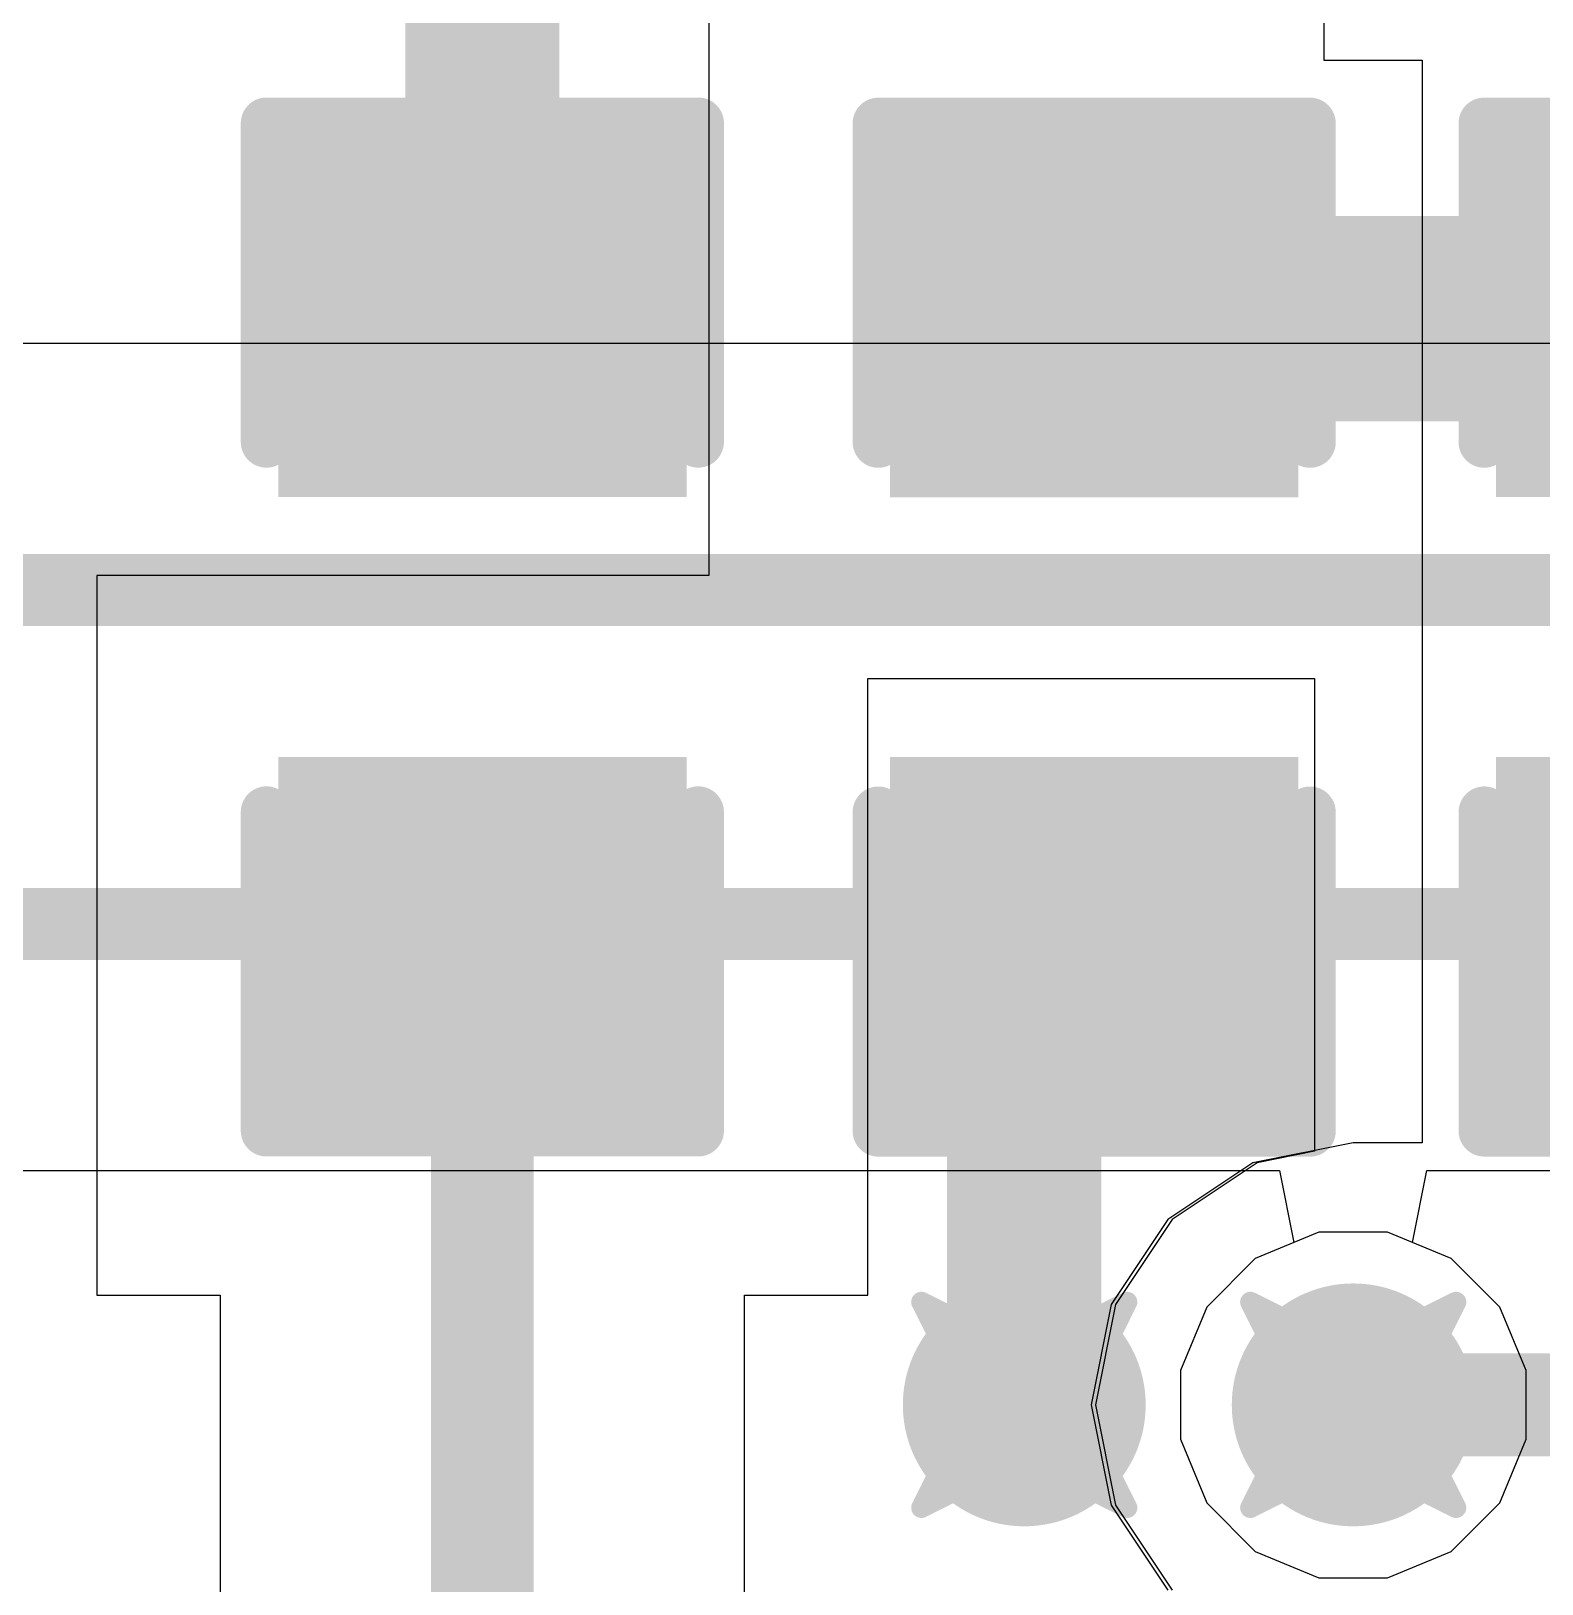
# Model space of a CAD drawing. Header units: inches. Extents: x -2 to 5376, y -4 to 5426.
# Drawn here: x 77.883 to 81.616, y 85.962 to 89.798 of the extents above; entities that cross this region are included whole.
import ezdxf

# ---------------------------------------------------------------- set-up
doc = ezdxf.new("R2010")
doc.units = ezdxf.units.IN
for name, color, linetype in [('Bottom Layer', 5, 'Continuous'), ('Drill Drawing', 1, 'Continuous'), ('Layer 1', 16, 'Continuous'), ('Layer 2', 76, 'Continuous'), ('Top Layer', 1, 'Continuous'), ('Top Overlay', 2, 'Continuous'), ('Top Paste', 8, 'Continuous'), ('Top Solder', 216, 'Continuous'), ('Via Holes', 16, 'Continuous')]:
    doc.layers.add(name, color=color, linetype=linetype)

# ---------------------------------------------------------------- blocks, each defined once
blk = doc.blocks.new('C___0603_117')
at = {"layer": 'Top Layer'}
for points in [[(-0.381, 0.4445), (-0.381, -0.4445), (-1.143, -0.4445), (-1.143, 0.4445)], [(1.143, 0.4445), (1.143, -0.4445), (0.381, -0.4445), (0.381, 0.4445)]]:
    blk.add_hatch(color=1, dxfattribs=at).paths.add_polyline_path(points)
at = {"layer": 'Top Paste'}
for points in [[(-0.381, 0.4445), (-0.381, -0.4445), (-1.143, -0.4445), (-1.143, 0.4445)], [(1.143, 0.4445), (1.143, -0.4445), (0.381, -0.4445), (0.381, 0.4445)]]:
    blk.add_hatch(color=8, dxfattribs=at).paths.add_polyline_path(points)
at = {"layer": 'Top Solder'}
for points in [[(-0.321, 0.5045), (-0.321, -0.5045), (-1.203, -0.5045), (-1.203, 0.5045)], [(1.203, 0.5045), (1.203, -0.5045), (0.321, -0.5045), (0.321, 0.5045)]]:
    blk.add_hatch(color=216, dxfattribs=at).paths.add_polyline_path(points)
at = {"layer": 'Top Overlay'}
for points in [[(-0.4572, 0.5334, 0.127, 0.127, 0), (-1.2446, 0.5334, 0.127, 0.127, 0)], [(-1.2446, -0.5334, 0.127, 0.127, 0), (-1.2446, 0.5334, 0.127, 0.127, 0)], [(1.2446, 0.5334, 0.127, 0.127, 0), (0.4572, 0.5334, 0.127, 0.127, 0)], [(1.2446, -0.5334, 0.127, 0.127, 0), (1.2446, 0.5334, 0.127, 0.127, 0)], [(-0.4572, -0.5334, 0.127, 0.127, 0), (-1.2446, -0.5334, 0.127, 0.127, 0)], [(1.2446, -0.5334, 0.127, 0.127, 0), (0.4572, -0.5334, 0.127, 0.127, 0)]]:
    blk.add_lwpolyline(points, format="xyseb", dxfattribs=at)
for points in [[(-1.2764, 0.5334, 0.0635, 0.0635, 1), (-1.2128, 0.5334, 0.0635, 0.0635, 1)], [(-1.2764, 0.5334, 0.0635, 0.0635, 1), (-1.2128, 0.5334, 0.0635, 0.0635, 1)], [(-0.4889, 0.5334, 0.0635, 0.0635, 1), (-0.4254, 0.5334, 0.0635, 0.0635, 1)], [(0.4254, 0.5334, 0.0635, 0.0635, 1), (0.4889, 0.5334, 0.0635, 0.0635, 1)], [(1.2128, 0.5334, 0.0635, 0.0635, 1), (1.2764, 0.5334, 0.0635, 0.0635, 1)], [(1.2128, 0.5334, 0.0635, 0.0635, 1), (1.2764, 0.5334, 0.0635, 0.0635, 1)], [(-1.2764, -0.5334, 0.0635, 0.0635, 1), (-1.2128, -0.5334, 0.0635, 0.0635, 1)], [(-1.2764, -0.5334, 0.0635, 0.0635, 1), (-1.2128, -0.5334, 0.0635, 0.0635, 1)], [(-0.4889, -0.5334, 0.0635, 0.0635, 1), (-0.4254, -0.5334, 0.0635, 0.0635, 1)], [(0.4254, -0.5334, 0.0635, 0.0635, 1), (0.4889, -0.5334, 0.0635, 0.0635, 1)], [(1.2128, -0.5334, 0.0635, 0.0635, 1), (1.2764, -0.5334, 0.0635, 0.0635, 1)], [(1.2128, -0.5334, 0.0635, 0.0635, 1), (1.2764, -0.5334, 0.0635, 0.0635, 1)]]:
    blk.add_lwpolyline(points, format="xyseb", close=True, dxfattribs=at)
blk = doc.blocks.new('C___0603_118')
at = {"layer": 'Top Layer'}
for points in [[(-0.381, 0.4445), (-0.381, -0.4445), (-1.143, -0.4445), (-1.143, 0.4445)], [(1.143, 0.4445), (1.143, -0.4445), (0.381, -0.4445), (0.381, 0.4445)]]:
    blk.add_hatch(color=1, dxfattribs=at).paths.add_polyline_path(points)
at = {"layer": 'Top Paste'}
for points in [[(-0.381, 0.4445), (-0.381, -0.4445), (-1.143, -0.4445), (-1.143, 0.4445)], [(1.143, 0.4445), (1.143, -0.4445), (0.381, -0.4445), (0.381, 0.4445)]]:
    blk.add_hatch(color=8, dxfattribs=at).paths.add_polyline_path(points)
at = {"layer": 'Top Solder'}
for points in [[(-0.321, 0.5045), (-0.321, -0.5045), (-1.203, -0.5045), (-1.203, 0.5045)], [(1.203, 0.5045), (1.203, -0.5045), (0.321, -0.5045), (0.321, 0.5045)]]:
    blk.add_hatch(color=216, dxfattribs=at).paths.add_polyline_path(points)
at = {"layer": 'Top Overlay'}
for points in [[(-1.2446, -0.5334, 0.127, 0.127, 0), (-1.2446, 0.5334, 0.127, 0.127, 0)], [(-0.4572, 0.5334, 0.127, 0.127, 0), (-1.2446, 0.5334, 0.127, 0.127, 0)], [(1.2446, 0.5334, 0.127, 0.127, 0), (0.4572, 0.5334, 0.127, 0.127, 0)], [(1.2446, -0.5334, 0.127, 0.127, 0), (1.2446, 0.5334, 0.127, 0.127, 0)], [(-0.4572, -0.5334, 0.127, 0.127, 0), (-1.2446, -0.5334, 0.127, 0.127, 0)], [(1.2446, -0.5334, 0.127, 0.127, 0), (0.4572, -0.5334, 0.127, 0.127, 0)]]:
    blk.add_lwpolyline(points, format="xyseb", dxfattribs=at)
for points in [[(-1.2764, 0.5334, 0.0635, 0.0635, 1), (-1.2128, 0.5334, 0.0635, 0.0635, 1)], [(-1.2764, 0.5334, 0.0635, 0.0635, 1), (-1.2128, 0.5334, 0.0635, 0.0635, 1)], [(-0.4889, 0.5334, 0.0635, 0.0635, 1), (-0.4254, 0.5334, 0.0635, 0.0635, 1)], [(0.4254, 0.5334, 0.0635, 0.0635, 1), (0.4889, 0.5334, 0.0635, 0.0635, 1)], [(1.2128, 0.5334, 0.0635, 0.0635, 1), (1.2764, 0.5334, 0.0635, 0.0635, 1)], [(1.2128, 0.5334, 0.0635, 0.0635, 1), (1.2764, 0.5334, 0.0635, 0.0635, 1)], [(-1.2764, -0.5334, 0.0635, 0.0635, 1), (-1.2128, -0.5334, 0.0635, 0.0635, 1)], [(-1.2764, -0.5334, 0.0635, 0.0635, 1), (-1.2128, -0.5334, 0.0635, 0.0635, 1)], [(-0.4889, -0.5334, 0.0635, 0.0635, 1), (-0.4254, -0.5334, 0.0635, 0.0635, 1)], [(0.4254, -0.5334, 0.0635, 0.0635, 1), (0.4889, -0.5334, 0.0635, 0.0635, 1)], [(1.2128, -0.5334, 0.0635, 0.0635, 1), (1.2764, -0.5334, 0.0635, 0.0635, 1)], [(1.2128, -0.5334, 0.0635, 0.0635, 1), (1.2764, -0.5334, 0.0635, 0.0635, 1)]]:
    blk.add_lwpolyline(points, format="xyseb", close=True, dxfattribs=at)
blk = doc.blocks.new('C___0603_120')
at = {"layer": 'Top Layer'}
for points in [[(-0.381, 0.4445), (-0.381, -0.4445), (-1.143, -0.4445), (-1.143, 0.4445)], [(1.143, 0.4445), (1.143, -0.4445), (0.381, -0.4445), (0.381, 0.4445)]]:
    blk.add_hatch(color=1, dxfattribs=at).paths.add_polyline_path(points)
at = {"layer": 'Top Paste'}
for points in [[(-0.381, 0.4445), (-0.381, -0.4445), (-1.143, -0.4445), (-1.143, 0.4445)], [(1.143, 0.4445), (1.143, -0.4445), (0.381, -0.4445), (0.381, 0.4445)]]:
    blk.add_hatch(color=8, dxfattribs=at).paths.add_polyline_path(points)
at = {"layer": 'Top Solder'}
for points in [[(-0.321, 0.5045), (-0.321, -0.5045), (-1.203, -0.5045), (-1.203, 0.5045)], [(1.203, 0.5045), (1.203, -0.5045), (0.321, -0.5045), (0.321, 0.5045)]]:
    blk.add_hatch(color=216, dxfattribs=at).paths.add_polyline_path(points)
at = {"layer": 'Top Overlay'}
for points in [[(-1.2446, 0.5334, 0.127, 0.127, 0), (-1.2446, -0.5334, 0.127, 0.127, 0)], [(-1.2446, 0.5334, 0.127, 0.127, 0), (-0.4572, 0.5334, 0.127, 0.127, 0)], [(0.4572, 0.5334, 0.127, 0.127, 0), (1.2446, 0.5334, 0.127, 0.127, 0)], [(1.2446, 0.5334, 0.127, 0.127, 0), (1.2446, -0.5334, 0.127, 0.127, 0)], [(-1.2446, -0.5334, 0.127, 0.127, 0), (-0.4572, -0.5334, 0.127, 0.127, 0)], [(1.2446, -0.5334, 0.127, 0.127, 0), (0.4572, -0.5334, 0.127, 0.127, 0)]]:
    blk.add_lwpolyline(points, format="xyseb", dxfattribs=at)
for points in [[(-1.2764, 0.5334, 0.0635, 0.0635, 1), (-1.2128, 0.5334, 0.0635, 0.0635, 1)], [(-1.2764, 0.5334, 0.0635, 0.0635, 1), (-1.2128, 0.5334, 0.0635, 0.0635, 1)], [(-0.4889, 0.5334, 0.0635, 0.0635, 1), (-0.4254, 0.5334, 0.0635, 0.0635, 1)], [(0.4255, 0.5334, 0.0635, 0.0635, 1), (0.489, 0.5334, 0.0635, 0.0635, 1)], [(1.2129, 0.5334, 0.0635, 0.0635, 1), (1.2764, 0.5334, 0.0635, 0.0635, 1)], [(1.2129, 0.5334, 0.0635, 0.0635, 1), (1.2764, 0.5334, 0.0635, 0.0635, 1)], [(-1.2764, -0.5334, 0.0635, 0.0635, 1), (-1.2128, -0.5334, 0.0635, 0.0635, 1)], [(-1.2764, -0.5334, 0.0635, 0.0635, 1), (-1.2128, -0.5334, 0.0635, 0.0635, 1)], [(-0.4889, -0.5334, 0.0635, 0.0635, 1), (-0.4254, -0.5334, 0.0635, 0.0635, 1)], [(0.4254, -0.5334, 0.0635, 0.0635, 1), (0.4889, -0.5334, 0.0635, 0.0635, 1)], [(1.2129, -0.5334, 0.0635, 0.0635, 1), (1.2764, -0.5334, 0.0635, 0.0635, 1)], [(1.2129, -0.5334, 0.0635, 0.0635, 1), (1.2764, -0.5334, 0.0635, 0.0635, 1)]]:
    blk.add_lwpolyline(points, format="xyseb", close=True, dxfattribs=at)

msp = doc.modelspace()

# ---------------------------------------------------------------- hatches: boundary and pattern name
at = {"layer": 'Bottom Layer'}
h = msp.add_hatch(color=5, dxfattribs=at)
edge = h.paths.add_edge_path()
edge.add_arc((80.3371, 86.4042), 0.3, 0, 360)
h = msp.add_hatch(color=5, dxfattribs=at)
edge = h.paths.add_edge_path()
edge.add_arc((81.1499, 86.4042), 0.3, 0, 360)
at = {"layer": 'Layer 1'}
h = msp.add_hatch(color=16, dxfattribs=at)
edge = h.paths.add_edge_path()
edge.add_arc((80.3371, 86.4042), 0.3, 0, 360)
h = msp.add_hatch(color=16, dxfattribs=at)
edge = h.paths.add_edge_path()
edge.add_arc((81.1499, 86.4042), 0.3, 0, 360)
at = {"layer": 'Layer 2'}
h = msp.add_hatch(color=76, dxfattribs=at)
edge = h.paths.add_edge_path()
edge.add_arc((80.3371, 86.4042), 0.3, 0, 360)
h = msp.add_hatch(color=76, dxfattribs=at)
edge = h.paths.add_edge_path()
edge.add_arc((81.1499, 86.4042), 0.3, 0, 360)
at = {"layer": 'Top Layer'}
h = msp.add_hatch(color=1, dxfattribs=at)
edge = h.paths.add_edge_path()
edge.add_arc((80.3371, 86.4042), 0.3, 0, 360)
h = msp.add_hatch(color=1, dxfattribs=at)
edge = h.paths.add_edge_path()
edge.add_arc((81.1499, 86.4042), 0.3, 0, 360)
at = {"layer": 'Via Holes'}
h = msp.add_hatch(color=7, dxfattribs=at)
edge = h.paths.add_edge_path()
edge.add_arc((80.3371, 86.4042), 0.15, 0, 360)
h = msp.add_hatch(color=7, dxfattribs=at)
edge = h.paths.add_edge_path()
edge.add_arc((81.1499, 86.4042), 0.15, 0, 360)

# ---------------------------------------------------------------- linework, layer by layer
at = {"layer": 'Bottom Layer'}
for p, q in [((81.0771, 90.7994), (81.0771, 89.7267)), ((81.0771, 89.7267), (81.3199, 89.7267)), ((81.3199, 89.7267), (81.3199, 87.0516)), ((81.1499, 87.0516), (80.9021, 87.0023)), ((81.3199, 87.0516), (81.1499, 87.0516)), ((80.9021, 87.0023), (80.6921, 86.862)), ((80.6921, 86.862), (80.5517, 86.6519)), ((80.5517, 86.6519), (80.5024, 86.4042)), ((80.5024, 86.4042), (80.5517, 86.1564)), ((80.5517, 86.1564), (80.6921, 85.9463))]:
    msp.add_line(p, q, dxfattribs=at)
for points in [[(81.9674, 86.7159, 0.254, 0.254, -0.414214), (81.6556, 86.4042, 0.254, 0.254, 0)], [(81.1499, 86.4042, 0.254, 0.254, 0), (81.6556, 86.4042, 0.254, 0.254, 0)]]:
    msp.add_lwpolyline(points, format="xyseb", dxfattribs=at)
for points in [[(81.0864, 86.4042, 0.127, 0.127, 1), (81.2134, 86.4042, 0.127, 0.127, 1)], [(81.5921, 86.4042, 0.127, 0.127, 1), (81.7191, 86.4042, 0.127, 0.127, 1)], [(81.5921, 86.4042, 0.127, 0.127, 1), (81.7191, 86.4042, 0.127, 0.127, 1)]]:
    msp.add_lwpolyline(points, format="xyseb", close=True, dxfattribs=at)
at = {"layer": 'Drill Drawing'}
for points in [[(80.0831, 86.6582, 0.0508, 0.0508, 0), (80.3371, 86.5312, 0.0508, 0.0508, 0)], [(80.0831, 86.6582, 0.0508, 0.0508, 0), (80.2101, 86.4042, 0.0508, 0.0508, 0)], [(80.3371, 86.5312, 0.0508, 0.0508, 0), (80.5911, 86.6582, 0.0508, 0.0508, 0)], [(80.4641, 86.4042, 0.0508, 0.0508, 0), (80.5911, 86.6582, 0.0508, 0.0508, 0)], [(80.8959, 86.6582, 0.0508, 0.0508, 0), (81.1499, 86.5312, 0.0508, 0.0508, 0)], [(80.8959, 86.6582, 0.0508, 0.0508, 0), (81.0229, 86.4042, 0.0508, 0.0508, 0)], [(81.1499, 86.5312, 0.0508, 0.0508, 0), (81.4039, 86.6582, 0.0508, 0.0508, 0)], [(81.2769, 86.4042, 0.0508, 0.0508, 0), (81.4039, 86.6582, 0.0508, 0.0508, 0)], [(80.1847, 86.5566, 0.0508, 0.0508, 0), (80.3371, 86.4804, 0.0508, 0.0508, 0)], [(80.1847, 86.5566, 0.0508, 0.0508, 0), (80.2609, 86.4042, 0.0508, 0.0508, 0)], [(80.3371, 86.4804, 0.0508, 0.0508, 0), (80.4895, 86.5566, 0.0508, 0.0508, 0)], [(80.4133, 86.4042, 0.0508, 0.0508, 0), (80.4895, 86.5566, 0.0508, 0.0508, 0)], [(80.9975, 86.5566, 0.0508, 0.0508, 0), (81.1499, 86.4804, 0.0508, 0.0508, 0)], [(80.9975, 86.5566, 0.0508, 0.0508, 0), (81.0737, 86.4042, 0.0508, 0.0508, 0)], [(81.1499, 86.4804, 0.0508, 0.0508, 0), (81.3023, 86.5566, 0.0508, 0.0508, 0)], [(81.2261, 86.4042, 0.0508, 0.0508, 0), (81.3023, 86.5566, 0.0508, 0.0508, 0)], [(80.0831, 86.1502, 0.0508, 0.0508, 0), (80.2101, 86.4042, 0.0508, 0.0508, 0)], [(80.1847, 86.2518, 0.0508, 0.0508, 0), (80.2609, 86.4042, 0.0508, 0.0508, 0)], [(80.4133, 86.4042, 0.0508, 0.0508, 0), (80.4895, 86.2518, 0.0508, 0.0508, 0)], [(80.4641, 86.4042, 0.0508, 0.0508, 0), (80.5911, 86.1502, 0.0508, 0.0508, 0)], [(80.8959, 86.1502, 0.0508, 0.0508, 0), (81.0229, 86.4042, 0.0508, 0.0508, 0)], [(80.9975, 86.2518, 0.0508, 0.0508, 0), (81.0737, 86.4042, 0.0508, 0.0508, 0)], [(81.2261, 86.4042, 0.0508, 0.0508, 0), (81.3023, 86.2518, 0.0508, 0.0508, 0)], [(81.2769, 86.4042, 0.0508, 0.0508, 0), (81.4039, 86.1502, 0.0508, 0.0508, 0)], [(80.1847, 86.2518, 0.0508, 0.0508, 0), (80.3371, 86.328, 0.0508, 0.0508, 0)], [(80.3371, 86.328, 0.0508, 0.0508, 0), (80.4895, 86.2518, 0.0508, 0.0508, 0)], [(80.9975, 86.2518, 0.0508, 0.0508, 0), (81.1499, 86.328, 0.0508, 0.0508, 0)], [(81.1499, 86.328, 0.0508, 0.0508, 0), (81.3023, 86.2518, 0.0508, 0.0508, 0)], [(80.0831, 86.1502, 0.0508, 0.0508, 0), (80.3371, 86.2772, 0.0508, 0.0508, 0)], [(80.3371, 86.2772, 0.0508, 0.0508, 0), (80.5911, 86.1502, 0.0508, 0.0508, 0)], [(80.8959, 86.1502, 0.0508, 0.0508, 0), (81.1499, 86.2772, 0.0508, 0.0508, 0)], [(81.1499, 86.2772, 0.0508, 0.0508, 0), (81.4039, 86.1502, 0.0508, 0.0508, 0)]]:
    msp.add_lwpolyline(points, format="xyseb", dxfattribs=at)
for points in [[(80.0704, 86.6582, 0.0254, 0.0254, 1), (80.0958, 86.6582, 0.0254, 0.0254, 1)], [(80.0704, 86.6582, 0.0254, 0.0254, 1), (80.0958, 86.6582, 0.0254, 0.0254, 1)], [(80.5784, 86.6582, 0.0254, 0.0254, 1), (80.6038, 86.6582, 0.0254, 0.0254, 1)], [(80.5784, 86.6582, 0.0254, 0.0254, 1), (80.6038, 86.6582, 0.0254, 0.0254, 1)], [(80.8832, 86.6582, 0.0254, 0.0254, 1), (80.9086, 86.6582, 0.0254, 0.0254, 1)], [(80.8832, 86.6582, 0.0254, 0.0254, 1), (80.9086, 86.6582, 0.0254, 0.0254, 1)], [(81.3912, 86.6582, 0.0254, 0.0254, 1), (81.4166, 86.6582, 0.0254, 0.0254, 1)], [(81.3912, 86.6582, 0.0254, 0.0254, 1), (81.4166, 86.6582, 0.0254, 0.0254, 1)], [(80.172, 86.5566, 0.0254, 0.0254, 1), (80.1974, 86.5566, 0.0254, 0.0254, 1)], [(80.172, 86.5566, 0.0254, 0.0254, 1), (80.1974, 86.5566, 0.0254, 0.0254, 1)], [(80.3244, 86.5312, 0.0254, 0.0254, 1), (80.3498, 86.5312, 0.0254, 0.0254, 1)], [(80.3244, 86.5312, 0.0254, 0.0254, 1), (80.3498, 86.5312, 0.0254, 0.0254, 1)], [(80.4768, 86.5566, 0.0254, 0.0254, 1), (80.5022, 86.5566, 0.0254, 0.0254, 1)], [(80.4768, 86.5566, 0.0254, 0.0254, 1), (80.5022, 86.5566, 0.0254, 0.0254, 1)], [(80.9848, 86.5566, 0.0254, 0.0254, 1), (81.0102, 86.5566, 0.0254, 0.0254, 1)], [(80.9848, 86.5566, 0.0254, 0.0254, 1), (81.0102, 86.5566, 0.0254, 0.0254, 1)], [(81.1372, 86.5312, 0.0254, 0.0254, 1), (81.1626, 86.5312, 0.0254, 0.0254, 1)], [(81.1372, 86.5312, 0.0254, 0.0254, 1), (81.1626, 86.5312, 0.0254, 0.0254, 1)], [(81.2896, 86.5566, 0.0254, 0.0254, 1), (81.315, 86.5566, 0.0254, 0.0254, 1)], [(81.2896, 86.5566, 0.0254, 0.0254, 1), (81.315, 86.5566, 0.0254, 0.0254, 1)], [(80.3244, 86.4804, 0.0254, 0.0254, 1), (80.3498, 86.4804, 0.0254, 0.0254, 1)], [(80.3244, 86.4804, 0.0254, 0.0254, 1), (80.3498, 86.4804, 0.0254, 0.0254, 1)], [(81.1372, 86.4804, 0.0254, 0.0254, 1), (81.1626, 86.4804, 0.0254, 0.0254, 1)], [(81.1372, 86.4804, 0.0254, 0.0254, 1), (81.1626, 86.4804, 0.0254, 0.0254, 1)], [(80.1974, 86.4042, 0.0254, 0.0254, 1), (80.2228, 86.4042, 0.0254, 0.0254, 1)], [(80.1974, 86.4042, 0.0254, 0.0254, 1), (80.2228, 86.4042, 0.0254, 0.0254, 1)], [(80.2482, 86.4042, 0.0254, 0.0254, 1), (80.2736, 86.4042, 0.0254, 0.0254, 1)], [(80.2482, 86.4042, 0.0254, 0.0254, 1), (80.2736, 86.4042, 0.0254, 0.0254, 1)], [(80.4006, 86.4042, 0.0254, 0.0254, 1), (80.426, 86.4042, 0.0254, 0.0254, 1)], [(80.4006, 86.4042, 0.0254, 0.0254, 1), (80.426, 86.4042, 0.0254, 0.0254, 1)], [(80.4514, 86.4042, 0.0254, 0.0254, 1), (80.4768, 86.4042, 0.0254, 0.0254, 1)], [(80.4514, 86.4042, 0.0254, 0.0254, 1), (80.4768, 86.4042, 0.0254, 0.0254, 1)], [(81.0102, 86.4042, 0.0254, 0.0254, 1), (81.0356, 86.4042, 0.0254, 0.0254, 1)], [(81.0102, 86.4042, 0.0254, 0.0254, 1), (81.0356, 86.4042, 0.0254, 0.0254, 1)], [(81.061, 86.4042, 0.0254, 0.0254, 1), (81.0864, 86.4042, 0.0254, 0.0254, 1)], [(81.061, 86.4042, 0.0254, 0.0254, 1), (81.0864, 86.4042, 0.0254, 0.0254, 1)], [(81.2134, 86.4042, 0.0254, 0.0254, 1), (81.2388, 86.4042, 0.0254, 0.0254, 1)], [(81.2134, 86.4042, 0.0254, 0.0254, 1), (81.2388, 86.4042, 0.0254, 0.0254, 1)], [(81.2642, 86.4042, 0.0254, 0.0254, 1), (81.2896, 86.4042, 0.0254, 0.0254, 1)], [(81.2642, 86.4042, 0.0254, 0.0254, 1), (81.2896, 86.4042, 0.0254, 0.0254, 1)], [(80.3244, 86.328, 0.0254, 0.0254, 1), (80.3498, 86.328, 0.0254, 0.0254, 1)], [(80.3244, 86.328, 0.0254, 0.0254, 1), (80.3498, 86.328, 0.0254, 0.0254, 1)], [(81.1372, 86.328, 0.0254, 0.0254, 1), (81.1626, 86.328, 0.0254, 0.0254, 1)], [(81.1372, 86.328, 0.0254, 0.0254, 1), (81.1626, 86.328, 0.0254, 0.0254, 1)], [(80.3244, 86.2772, 0.0254, 0.0254, 1), (80.3498, 86.2772, 0.0254, 0.0254, 1)], [(80.3244, 86.2772, 0.0254, 0.0254, 1), (80.3498, 86.2772, 0.0254, 0.0254, 1)], [(81.1372, 86.2772, 0.0254, 0.0254, 1), (81.1626, 86.2772, 0.0254, 0.0254, 1)], [(81.1372, 86.2772, 0.0254, 0.0254, 1), (81.1626, 86.2772, 0.0254, 0.0254, 1)], [(80.172, 86.2518, 0.0254, 0.0254, 1), (80.1974, 86.2518, 0.0254, 0.0254, 1)], [(80.172, 86.2518, 0.0254, 0.0254, 1), (80.1974, 86.2518, 0.0254, 0.0254, 1)], [(80.4768, 86.2518, 0.0254, 0.0254, 1), (80.5022, 86.2518, 0.0254, 0.0254, 1)], [(80.4768, 86.2518, 0.0254, 0.0254, 1), (80.5022, 86.2518, 0.0254, 0.0254, 1)], [(80.9848, 86.2518, 0.0254, 0.0254, 1), (81.0102, 86.2518, 0.0254, 0.0254, 1)], [(80.9848, 86.2518, 0.0254, 0.0254, 1), (81.0102, 86.2518, 0.0254, 0.0254, 1)], [(81.2896, 86.2518, 0.0254, 0.0254, 1), (81.315, 86.2518, 0.0254, 0.0254, 1)], [(81.2896, 86.2518, 0.0254, 0.0254, 1), (81.315, 86.2518, 0.0254, 0.0254, 1)], [(80.0704, 86.1502, 0.0254, 0.0254, 1), (80.0958, 86.1502, 0.0254, 0.0254, 1)], [(80.0704, 86.1502, 0.0254, 0.0254, 1), (80.0958, 86.1502, 0.0254, 0.0254, 1)], [(80.5784, 86.1502, 0.0254, 0.0254, 1), (80.6038, 86.1502, 0.0254, 0.0254, 1)], [(80.5784, 86.1502, 0.0254, 0.0254, 1), (80.6038, 86.1502, 0.0254, 0.0254, 1)], [(80.8832, 86.1502, 0.0254, 0.0254, 1), (80.9086, 86.1502, 0.0254, 0.0254, 1)], [(80.8832, 86.1502, 0.0254, 0.0254, 1), (80.9086, 86.1502, 0.0254, 0.0254, 1)], [(81.3912, 86.1502, 0.0254, 0.0254, 1), (81.4166, 86.1502, 0.0254, 0.0254, 1)], [(81.3912, 86.1502, 0.0254, 0.0254, 1), (81.4166, 86.1502, 0.0254, 0.0254, 1)]]:
    msp.add_lwpolyline(points, format="xyseb", close=True, dxfattribs=at)
at = {"layer": 'Layer 1'}
for p, q in [((104.902, 89.026), (49.1796, 89.026)), ((69.6237, 86.9835), (80.968, 86.9835)), ((80.968, 86.9835), (81.0034, 86.8057)), ((81.2964, 86.8057), (81.3317, 86.9835)), ((81.3317, 86.9835), (82.9704, 86.9835)), ((81.0034, 86.8057), (80.908, 86.7661)), ((81.3918, 86.7661), (81.2964, 86.8057)), ((80.908, 86.7661), (80.7879, 86.646)), ((81.5119, 86.646), (81.3918, 86.7661)), ((80.7879, 86.646), (80.7229, 86.4891)), ((81.5769, 86.4891), (81.5119, 86.646)), ((80.7229, 86.4891), (80.7229, 86.3192)), ((81.5769, 86.3192), (81.5769, 86.4891)), ((80.7229, 86.3192), (80.7879, 86.1623)), ((81.5119, 86.1623), (81.5769, 86.3192)), ((80.7879, 86.1623), (80.908, 86.0422)), ((81.3918, 86.0422), (81.5119, 86.1623)), ((80.908, 86.0422), (81.0649, 85.9772)), ((81.2348, 85.9772), (81.3918, 86.0422)), ((81.0649, 85.9772), (81.2348, 85.9772))]:
    msp.add_line(p, q, dxfattribs=at)
for points in [[(49.1796, 88.4174, 0.1778, 0.1778, 0), (104.902, 88.4174, 0.1778, 0.1778, 0)], [(69.3917, 87.5921, 0.1778, 0.1778, 0), (104.4065, 87.5921, 0.1778, 0.1778, 0)]]:
    msp.add_lwpolyline(points, format="xyseb", dxfattribs=at)
at = {"layer": 'Layer 2'}
for p, q in [((81.0649, 86.8312), (80.908, 86.7661)), ((81.2348, 86.8312), (81.0649, 86.8312)), ((81.3918, 86.7661), (81.2348, 86.8312)), ((80.908, 86.7661), (80.7879, 86.646)), ((81.5119, 86.646), (81.3918, 86.7661)), ((80.7879, 86.646), (80.7229, 86.4891)), ((81.5769, 86.4891), (81.5119, 86.646)), ((80.7229, 86.4891), (80.7229, 86.3192)), ((81.5769, 86.3192), (81.5769, 86.4891)), ((80.7229, 86.3192), (80.7879, 86.1623)), ((81.5119, 86.1623), (81.5769, 86.3192)), ((80.7879, 86.1623), (80.908, 86.0422)), ((81.3918, 86.0422), (81.5119, 86.1623)), ((80.908, 86.0422), (81.0649, 85.9772)), ((81.2348, 85.9772), (81.3918, 86.0422)), ((81.0649, 85.9772), (81.2348, 85.9772))]:
    msp.add_line(p, q, dxfattribs=at)
at = {"layer": 'Top Layer'}
for p, q in [((79.5574, 89.9766), (79.5574, 88.453)), ((79.5574, 88.453), (78.0456, 88.453)), ((78.0456, 88.453), (78.0456, 86.675)), ((79.9506, 86.675), (79.9506, 88.1986)), ((79.9506, 88.1986), (81.0546, 88.1986)), ((81.0546, 88.1986), (81.0546, 87.0306)), ((81.0546, 87.0306), (80.9127, 87.0024)), ((80.9127, 87.0024), (80.7027, 86.8621)), ((80.7027, 86.8621), (80.5623, 86.652)), ((78.0456, 86.675), (78.3506, 86.675)), ((78.3506, 86.675), (78.3506, 85.0708)), ((79.6455, 85.396), (79.6455, 86.675)), ((79.6455, 86.675), (79.9506, 86.675)), ((80.5623, 86.652), (80.513, 86.4043)), ((80.513, 86.4043), (80.5623, 86.1565)), ((80.5623, 86.1565), (80.7027, 85.9464))]:
    msp.add_line(p, q, dxfattribs=at)
for points in [[(78.9981, 89.088, 0.381, 0.381, 0), (78.9981, 90.1706, 0.381, 0.381, 0)], [(80.5099, 89.0876, 0.508, 0.508, 0), (80.5099, 89.0878, 0.508, 0.508, 0)], [(80.5099, 89.0878, 0.508, 0.508, 0), (82.0071, 89.0878, 0.508, 0.508, 0)], [(78.9981, 85.0708, 0.254, 0.254, 0), (78.9981, 87.564, 0.254, 0.254, 0)], [(80.3371, 87.3908, 0.254, 0.254, 0), (80.5099, 87.5636, 0.254, 0.254, 0)], [(80.3371, 86.4042, 0.381, 0.381, 0), (80.3371, 87.3908, 0.381, 0.381, 0)], [(81.1605, 86.4043, 0.254, 0.254, 0), (82.1111, 86.4043, 0.254, 0.254, 0)]]:
    msp.add_lwpolyline(points, format="xyseb", dxfattribs=at)
for points in [[(80.3829, 89.0878, 0.254, 0.254, 1), (80.6369, 89.0878, 0.254, 0.254, 1)], [(80.3829, 89.0878, 0.254, 0.254, 1), (80.6369, 89.0878, 0.254, 0.254, 1)], [(80.3829, 89.0876, 0.254, 0.254, 1), (80.6369, 89.0876, 0.254, 0.254, 1)], [(78.9028, 89.088, 0.1905, 0.1905, 1), (79.0933, 89.088, 0.1905, 0.1905, 1)], [(78.9346, 87.564, 0.127, 0.127, 1), (79.0616, 87.564, 0.127, 0.127, 1)], [(80.4464, 87.5636, 0.127, 0.127, 1), (80.5734, 87.5636, 0.127, 0.127, 1)], [(80.2418, 87.3908, 0.1905, 0.1905, 1), (80.4323, 87.3908, 0.1905, 0.1905, 1)], [(80.2736, 87.3908, 0.127, 0.127, 1), (80.4006, 87.3908, 0.127, 0.127, 1)], [(80.2418, 86.4042, 0.1905, 0.1905, 1), (80.4323, 86.4042, 0.1905, 0.1905, 1)], [(81.097, 86.4043, 0.127, 0.127, 1), (81.224, 86.4043, 0.127, 0.127, 1)]]:
    msp.add_lwpolyline(points, format="xyseb", close=True, dxfattribs=at)

# ---------------------------------------------------------------- block references
for name, p, rotation in [('C___0603_117', (78.9981, 88.326), 270), ('C___0603_120', (80.5099, 88.3256), 90), ('C___0603_118', (82.0071, 88.3258), 270)]:
    msp.add_blockref(name, p, dxfattribs=dict(rotation=rotation))

doc.saveas('drawing.dxf')
